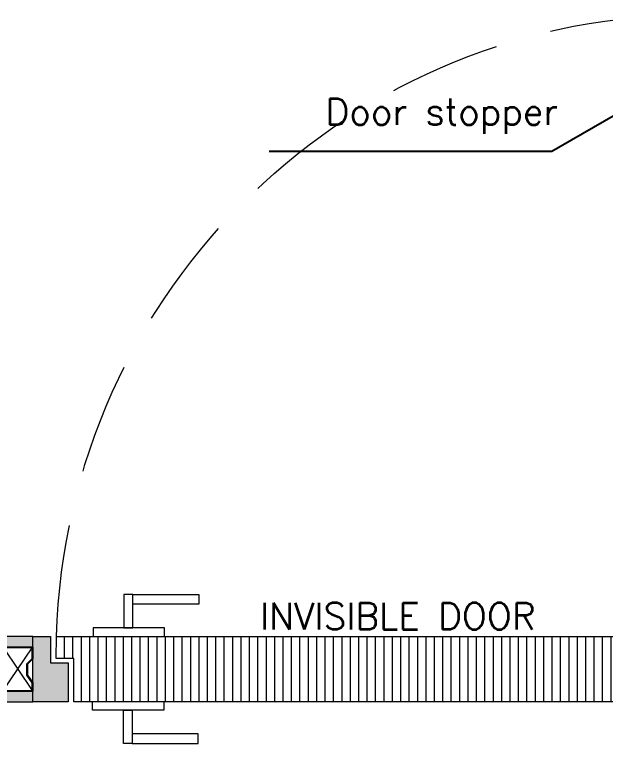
# Model space of a CAD drawing. Header units: inches. Extents: x 4017 to 5703, y -944 to 2840.
# Drawn here: x 4914 to 4981, y 381.2 to 463.8 of the extents above; entities that cross this region are included whole.
import ezdxf

# ---------------------------------------------------------------- set-up
doc = ezdxf.new("R2010")
doc.units = ezdxf.units.IN
doc.header["$MEASUREMENT"] = 0
doc.linetypes.add('DASHED', pattern=[19.05, 12.7, -6.35])
doc.layers.get('0').update_dxf_attribs({"color": 5})
doc.layers.add('1 - plaster', color=1, linetype='Continuous', lineweight=9)
doc.layers.add('1 - subStructural - Bearing', color=132, linetype='Continuous', lineweight=9)
doc.layers.add('A-dim-work', color=8, linetype='Continuous')
doc.styles.add('ENGLISH', font='romans.shx', dxfattribs={"height": 2})
doc.styles.get("Standard").update_dxf_attribs({"font": 'arial.ttf'})
doc.dimstyles.new('D-50', dxfattribs={"dimtxt": 11, "dimasz": 0.5, "dimexe": 0.2, "dimexo": 0, "dimgap": 0.8, "dimtad": 0, "dimdec": 0, "dimdsep": 46, "dimtxsty": 'Standard', "dimblk": 'ar11', "dimcen": 20, "dimdle": 0.1, "dimse1": 1, "dimse2": 1, "dimclrt": 2, "dimadec": 0, "dimazin": 0, "dimtfac": 1, "dimtdec": 0, "dimtix": 1, "dimtmove": 2, "dimatfit": 3, "dimfxl": 1, "dimtvp": 1, "dimtolj": 1, "dimlwd": -1, "dimlwe": -1, "dimarcsym": 0})

# ---------------------------------------------------------------- blocks, each defined once
blk = doc.blocks.new('doorpod')
at = {"layer": '1 - plaster'}
h = blk.add_hatch(dxfattribs=at)
h.set_pattern_fill('LINE', color=256, scale=0.3, angle=90)
h.set_pattern_definition([(90, (-4140.5627, 8565.0858), (-0.9525, 6e-17), [])])
h.paths.add_polyline_path([(69.375, 0), (69.375, 4.4), (69.375, 4.9), (71.375, 4.9), (71.323, 7.391), (30.326, 7.391), (-1.731, 7.391), (-1.679, 4.9), (0.321, 4.9), (0.321, 4.4), (0.321, 0)])
at = {"layer": '1 - plaster', "linetype": 'DASHED'}
blk.add_lwpolyline([(-1.731, 7.391), (-1.679, 77.9, -0.408271), (71.323, 7.391)], format="xyb", dxfattribs=at)
at = {"layer": '1 - plaster'}
for points in [[(62.697, 12.162), (55.219, 12.162), (55.219, 11.077), (62.697, 11.077)], [(63.706, 8.397), (62.697, 8.397), (62.697, 12.162), (63.706, 12.162)], [(67.191, 7.391), (59.105, 7.391), (59.105, 8.397), (67.191, 8.397)], [(67.243, 0.048), (59.157, 0.048), (59.157, -0.958), (67.243, -0.958)], [(63.758, -0.958), (62.749, -0.958), (62.749, -4.723), (63.758, -4.723)], [(62.749, -4.723), (55.271, -4.723), (55.271, -3.638), (62.749, -3.638)]]:
    blk.add_lwpolyline(points, close=True, dxfattribs=at)
blk.add_lwpolyline([(69.375, 0), (69.375, 4.4), (69.375, 4.9), (71.375, 4.9), (71.323, 7.391), (30.326, 7.391), (-1.731, 7.391), (-1.679, 4.9), (0.321, 4.9), (0.321, 4.4), (0.321, 0), (69.375, 0)], dxfattribs=at)
blk = doc.blocks.new('ar11')
for p, q in [((0, 14.887), (0, -14.887)), ((-4.243, -4.243), (4.243, 4.243)), ((-12.405, 0), (12.405, 0))]:
    blk.add_line(p, q)
blk = doc.blocks.new('wallbig')
at = {"layer": '1 - plaster', "true_color": 0xe0a352}
for points in [[(-174.398, 0), (-174.398, 7.4), (-176.398, 7.4), (-176.398, 4.4), (-178.398, 4.4), (-178.398, 0)], [(-174.398, 6.2), (-174.398, 7.4), (-17.8, 7.4), (-17.8, 6.2)], [(-174.398, 0), (-174.324, 1.2), (-17.8, 1.2), (-17.8, 0)]]:
    blk.add_hatch(color=33, dxfattribs=at).paths.add_polyline_path(points)
at = {"layer": '1 - subStructural - Bearing'}
h = blk.add_hatch(color=256, dxfattribs=at)
h.dxf.hatch_style = 1
edge = h.paths.add_edge_path()
edge.add_line((-174.397, 2.178), (-174.397, 1.2))
edge.add_line((-174.397, 1.2), (-170.974, 1.2))
edge.add_line((-170.974, 1.2), (-170.974, 2.392))
edge.add_arc((-171.084, 2.392), 0.11, 0, 180)
edge.add_line((-171.194, 2.392), (-171.194, 2.199))
edge.add_line((-171.194, 2.199), (-171.121, 2.199))
edge.add_line((-171.121, 2.199), (-171.121, 2.392))
edge.add_arc((-171.084, 2.392), 0.0367, -0.00001, 179.99999, ccw=False)
edge.add_line((-171.048, 2.392), (-171.048, 1.273))
edge.add_line((-171.048, 1.273), (-174.324, 1.273))
edge.add_line((-174.324, 1.273), (-174.324, 2.147))
edge.add_line((-174.324, 2.147), (-173.713, 3.003))
edge.add_line((-173.713, 3.003), (-173.713, 4.286))
edge.add_line((-173.713, 4.286), (-174.324, 4.897))
edge.add_line((-174.324, 4.897), (-174.324, 6.127))
edge.add_line((-174.324, 6.127), (-171.048, 6.127))
edge.add_line((-171.048, 6.127), (-171.048, 4.897))
edge.add_line((-171.048, 4.897), (-171.121, 5.09))
edge.add_line((-171.121, 5.09), (-171.194, 5.09))
edge.add_line((-171.194, 5.09), (-171.194, 4.897))
edge.add_arc((-171.084, 4.897), 0.11, 180, 360)
edge.add_line((-170.974, 4.897), (-170.974, 6.2))
edge.add_line((-170.974, 6.2), (-174.397, 6.2))
edge.add_line((-174.397, 6.2), (-174.397, 4.867))
edge.add_line((-174.397, 4.867), (-173.786, 4.256))
edge.add_line((-173.786, 4.256), (-173.786, 3.033))
edge.add_line((-173.786, 3.033), (-174.397, 2.178))
at = {"layer": '1 - plaster'}
for points in [[(-174.398, 0), (-174.398, 7.4), (-176.398, 7.4), (-176.398, 4.4), (-178.398, 4.4), (-178.398, 0), (-174.398, 0)], [(-174.398, 6.2), (-174.398, 7.4), (-17.8, 7.4), (-17.8, 6.2), (-174.398, 6.2)], [(-174.398, 0), (-174.398, 1.2), (-17.8, 1.2), (-17.8, 0), (-174.398, 0)]]:
    blk.add_lwpolyline(points, dxfattribs=at)
at = {"layer": '1 - subStructural - Bearing'}
for p, q in [((-171.007, 1.2), (-174.324, 6.127)), ((-171.048, 6.127), (-174.324, 1.273))]:
    blk.add_line(p, q, dxfattribs=at)
for points in [[(-171.048, 1.273), (-174.324, 1.273), (-174.324, 2.147), (-173.713, 3.003), (-173.713, 4.286), (-174.324, 4.897), (-174.324, 6.127), (-171.048, 6.127)], [(-170.974, 6.2), (-174.397, 6.2), (-174.397, 4.867), (-173.786, 4.256), (-173.786, 3.033), (-174.397, 2.178), (-174.397, 1.2), (-170.974, 1.2)], [(-170.974, 1.2), (-174.397, 1.2), (-174.397, 6.2), (-170.974, 6.2), (-170.974, 1.2)]]:
    blk.add_lwpolyline(points, dxfattribs=at)

msp = doc.modelspace()

# ---------------------------------------------------------------- block references
at = {"xscale": -1}
for name, p in [('wallbig', (4741.723, 385.891)), ('doorpod', (4990.124, 385.891))]:
    msp.add_blockref(name, p, dxfattribs=at)

# ---------------------------------------------------------------- texts
at = {"layer": 'A-dim-work', "color": 6, "lineweight": 40, "ltscale": 20, "char_height": 3, "style": 'ENGLISH'}
for s, insert, attachment_point in [('Door stopper', (4975.621, 450.282), 9), ('INVISIBLE DOOR', (4941.838, 394.096), 7)]:
    msp.add_mtext_dynamic_manual_height_columns(s, width=84.23393, gutter_width=1, heights=[0], dxfattribs=dict(at, insert=insert, attachment_point=attachment_point))

# ---------------------------------------------------------------- leaders
at = {"layer": 'A-dim-work', "color": 6, "lineweight": 40, "ltscale": 20}
msp.add_leader([(4992.483, 458.452), (4974.916, 448.274), (4942.868, 448.274)], dimstyle='D-50', override={"dimasz": 5, "dimfxl": 1.25, "dimfxlon": 1}, dxfattribs=at)

doc.saveas('drawing.dxf')
